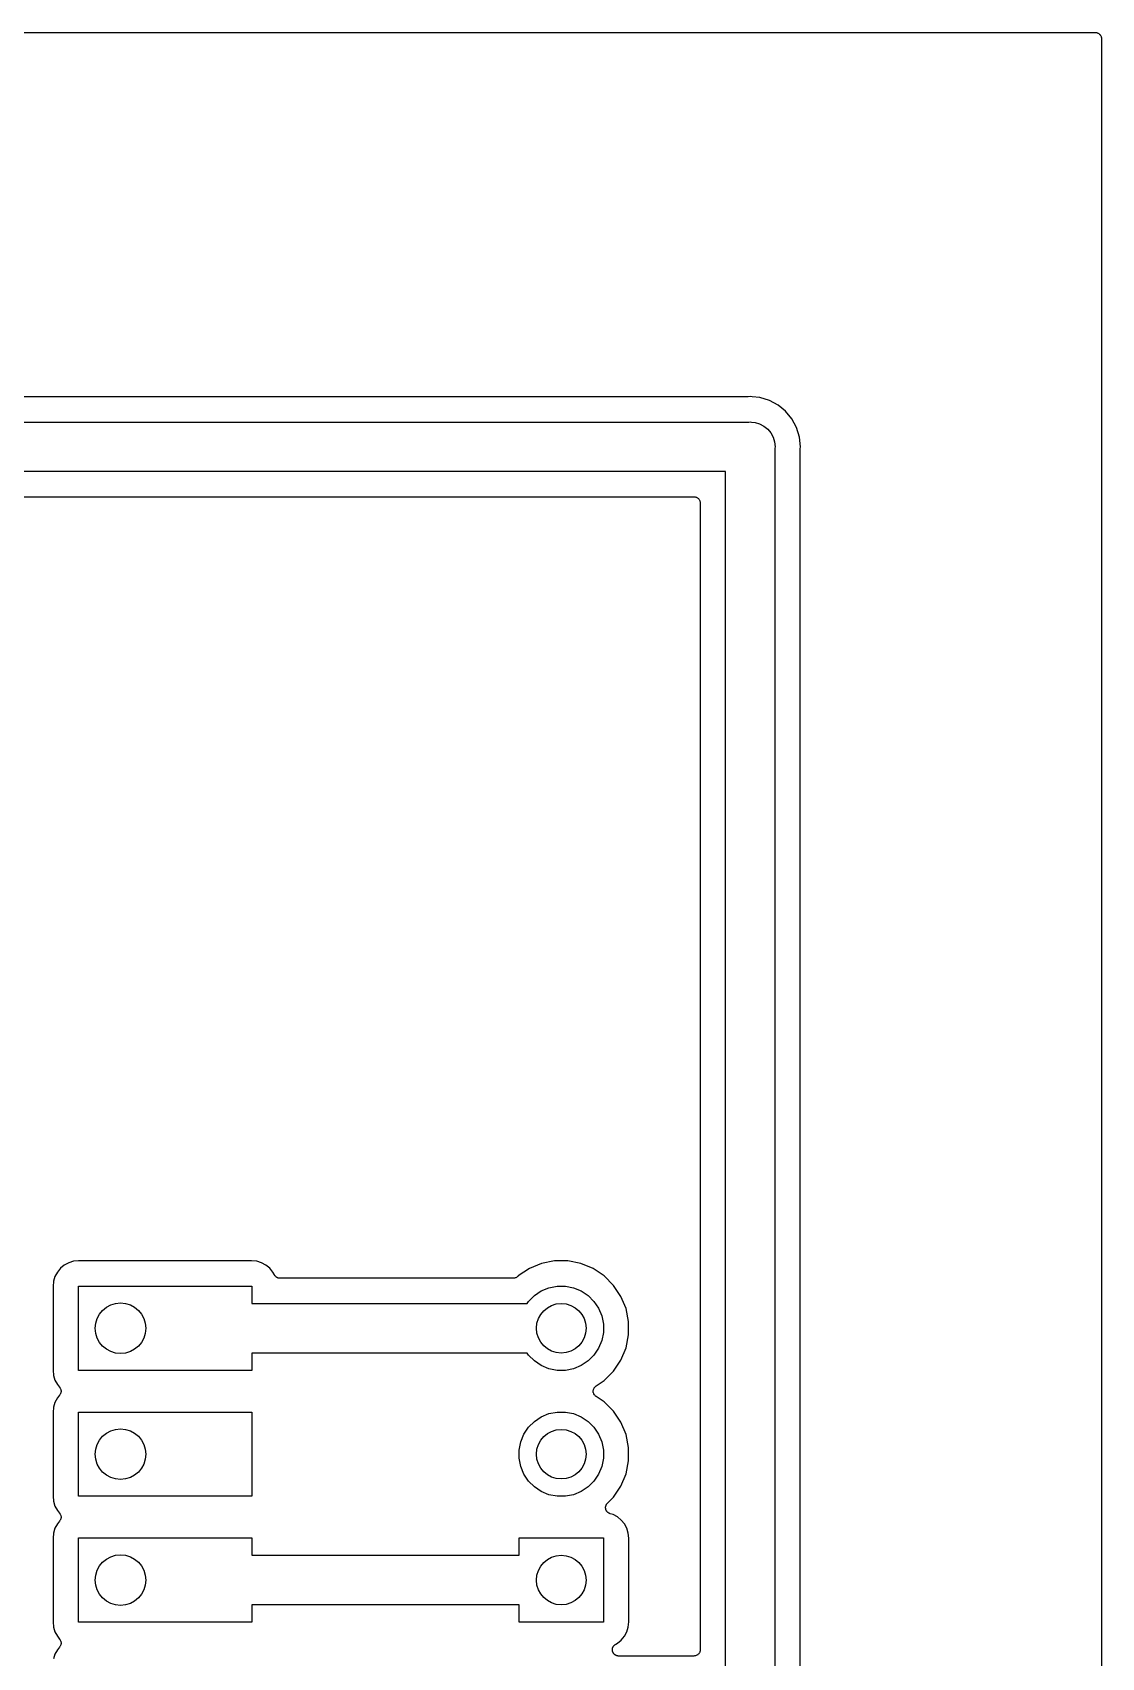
# Model space of a CAD drawing. Extents: x 191 to 259.8, y -137.9 to -38.6.
# Drawn here: x 238.25 to 259.82, y -71.41 to -38.63 of the extents above; entities that cross this region are included whole.
import ezdxf

# ---------------------------------------------------------------- set-up
doc = ezdxf.new("R2010")
doc.units = 0
doc.layers.add('BLACK', color=7, linetype='CONTINUOUS')

msp = doc.modelspace()

# ---------------------------------------------------------------- linework, layer by layer
at = {"layer": 'BLACK', "linetype": 'CONTINUOUS'}
for p, q in [((191.16, -38.633), (259.69, -38.633)), ((259.69, -38.633), (259.691, -38.633)), ((259.691, -38.633), (259.691, -38.633)), ((259.691, -38.633), (259.691, -38.633)), ((259.691, -38.633), (259.692, -38.633)), ((259.692, -38.633), (259.704, -38.6343)), ((259.704, -38.6343), (259.716, -38.6356)), ((259.716, -38.6356), (259.716, -38.6357)), ((259.716, -38.6357), (259.716, -38.6358)), ((259.716, -38.6358), (259.728, -38.6394)), ((259.728, -38.6394), (259.739, -38.6429)), ((259.739, -38.6429), (259.74, -38.6431)), ((259.74, -38.6431), (259.74, -38.6433)), ((259.74, -38.6433), (259.75, -38.649)), ((259.75, -38.649), (259.761, -38.6547)), ((259.761, -38.6547), (259.761, -38.655)), ((259.761, -38.655), (259.762, -38.6552)), ((259.762, -38.6552), (259.771, -38.6629)), ((259.771, -38.6629), (259.78, -38.6705)), ((259.78, -38.6705), (259.78, -38.6709)), ((259.78, -38.6709), (259.781, -38.6711)), ((259.781, -38.6711), (259.788, -38.6805)), ((259.788, -38.6805), (259.796, -38.6897)), ((259.796, -38.6897), (259.796, -38.6901)), ((259.796, -38.6901), (259.796, -38.6905)), ((259.796, -38.6905), (259.802, -38.7011)), ((259.802, -38.7011), (259.807, -38.7116)), ((259.807, -38.7116), (259.808, -38.712)), ((259.808, -38.712), (259.808, -38.7124)), ((259.808, -38.7124), (259.811, -38.7239)), ((259.811, -38.7239), (259.815, -38.7353)), ((259.815, -38.7353), (259.815, -38.7358)), ((259.815, -38.7358), (259.815, -38.7362)), ((259.815, -38.7362), (259.816, -38.7481)), ((259.816, -38.7481), (259.817, -38.76)), ((259.817, -38.76), (259.817, -137.77)), ((252.674, -45.982), (223.576, -45.982)), ((252.68, -45.9815), (252.674, -45.982)), ((252.685, -45.9815), (252.68, -45.9815)), ((252.687, -45.9814), (252.685, -45.9815)), ((252.73, -45.9771), (252.687, -45.9814)), ((252.773, -45.9814), (252.73, -45.9771)), ((252.928, -45.9966), (252.773, -45.9814)), ((252.773, -45.9814), (252.773, -45.9814)), ((253.118, -46.0542), (252.928, -45.9966)), ((253.293, -46.1478), (253.118, -46.0542)), ((253.446, -46.2738), (253.293, -46.1478)), ((223.545, -46.49), (252.705, -46.49)), ((252.705, -46.49), (252.73, -46.4876)), ((252.73, -46.4876), (252.755, -46.49)), ((252.755, -46.49), (252.828, -46.4972)), ((252.828, -46.4972), (252.922, -46.5258)), ((252.922, -46.5258), (253.009, -46.5723)), ((253.572, -46.4273), (253.446, -46.2738)), ((253.666, -46.6024), (253.572, -46.4273)), ((253.009, -46.5723), (253.085, -46.6347)), ((253.085, -46.6347), (253.148, -46.7109)), ((253.148, -46.7109), (253.194, -46.7977)), ((253.194, -46.7977), (253.223, -46.892)), ((253.723, -46.7924), (253.666, -46.6024)), ((253.743, -46.99), (253.723, -46.7924)), ((253.223, -46.892), (253.232, -46.99)), ((253.232, -46.99), (253.23, -47.0146)), ((253.23, -47.0146), (253.23, -72.3654)), ((253.738, -47.044), (253.739, -47.0387)), ((253.738, -47.0458), (253.738, -47.044)), ((253.738, -72.3342), (253.738, -47.0458)), ((253.739, -47.0333), (253.743, -46.99)), ((253.739, -47.0387), (253.739, -47.0333)), ((252.23, -47.49), (224.02, -47.49)), ((252.23, -71.89), (252.23, -47.49)), ((224.655, -47.998), (251.595, -47.998)), ((251.595, -47.998), (251.596, -47.998)), ((251.596, -47.998), (251.596, -47.998)), ((251.596, -47.998), (251.596, -47.998)), ((251.596, -47.998), (251.597, -47.998)), ((251.597, -47.998), (251.609, -47.9993)), ((251.609, -47.9993), (251.621, -48.0006)), ((251.621, -48.0006), (251.621, -48.0007)), ((251.621, -48.0007), (251.621, -48.0008)), ((251.621, -48.0008), (251.633, -48.0044)), ((251.633, -48.0044), (251.644, -48.0079)), ((251.644, -48.0079), (251.645, -48.0081)), ((251.645, -48.0081), (251.645, -48.0083)), ((251.645, -48.0083), (251.655, -48.014)), ((251.655, -48.014), (251.666, -48.0197)), ((251.666, -48.0197), (251.666, -48.02)), ((251.666, -48.02), (251.667, -48.0202)), ((251.667, -48.0202), (251.676, -48.0279)), ((251.676, -48.0279), (251.685, -48.0355)), ((251.685, -48.0355), (251.685, -48.0359)), ((251.685, -48.0359), (251.686, -48.0361)), ((251.686, -48.0361), (251.693, -48.0455)), ((251.693, -48.0455), (251.701, -48.0547)), ((251.701, -48.0547), (251.701, -48.0551)), ((251.701, -48.0551), (251.701, -48.0555)), ((251.701, -48.0555), (251.707, -48.0661)), ((251.707, -48.0661), (251.712, -48.0766)), ((251.712, -48.0766), (251.713, -48.077)), ((251.713, -48.077), (251.713, -48.0774)), ((251.713, -48.0774), (251.716, -48.0889)), ((251.716, -48.0889), (251.72, -48.1003)), ((251.72, -48.1003), (251.72, -48.1008)), ((251.72, -48.1008), (251.72, -48.1012)), ((251.72, -48.1012), (251.721, -48.1131)), ((251.721, -48.1131), (251.722, -48.125)), ((251.722, -48.125), (251.722, -71.255)), ((238.819, -63.5591), (238.756, -63.6364)), ((238.896, -63.4956), (238.819, -63.5591)), ((238.985, -63.4484), (238.896, -63.4956)), ((239.08, -63.4194), (238.985, -63.4484)), ((239.186, -63.4089), (239.08, -63.4194)), ((242.674, -63.4089), (239.186, -63.4089)), ((242.78, -63.4193), (242.674, -63.4089)), ((242.875, -63.4484), (242.78, -63.4193)), ((242.964, -63.4956), (242.875, -63.4484)), ((243.041, -63.5591), (242.964, -63.4956)), ((243.104, -63.6364), (243.041, -63.5591)), ((248.277, -63.5666), (248.054, -63.7152)), ((248.524, -63.4642), (248.277, -63.5666)), ((248.786, -63.412), (248.524, -63.4642)), ((249.054, -63.412), (248.786, -63.412)), ((249.316, -63.4642), (249.054, -63.412)), ((249.563, -63.5666), (249.316, -63.4642)), ((249.786, -63.7152), (249.563, -63.5666)), ((238.679, -63.8204), (238.669, -63.9262)), ((238.708, -63.7247), (238.679, -63.8204)), ((238.756, -63.6364), (238.708, -63.7247)), ((243.136, -63.6949), (243.104, -63.6364)), ((243.139, -63.6995), (243.136, -63.6949)), ((243.141, -63.7045), (243.139, -63.6995)), ((243.146, -63.7098), (243.141, -63.7045)), ((243.149, -63.7155), (243.146, -63.7098)), ((243.153, -63.7195), (243.149, -63.7155)), ((243.157, -63.7239), (243.153, -63.7195)), ((243.162, -63.7282), (243.157, -63.7239)), ((243.167, -63.733), (243.162, -63.7282)), ((243.172, -63.7362), (243.167, -63.733)), ((243.176, -63.7398), (243.172, -63.7362)), ((243.182, -63.7431), (243.176, -63.7398)), ((243.188, -63.7468), (243.182, -63.7431)), ((243.193, -63.749), (243.188, -63.7468)), ((243.198, -63.7517), (243.193, -63.749)), ((243.204, -63.7538), (243.198, -63.7517)), ((243.21, -63.7564), (243.204, -63.7538)), ((243.216, -63.7575), (243.21, -63.7564)), ((243.221, -63.7592), (243.216, -63.7575)), ((243.228, -63.76), (243.221, -63.7592)), ((243.235, -63.7613), (243.228, -63.76)), ((243.24, -63.7614), (243.235, -63.7613)), ((243.246, -63.762), (243.24, -63.7614)), ((243.248, -63.762), (243.246, -63.762)), ((247.955, -63.762), (243.248, -63.762)), ((247.967, -63.7609), (247.955, -63.762)), ((247.978, -63.7598), (247.967, -63.7609)), ((247.979, -63.7596), (247.978, -63.7598)), ((247.98, -63.7596), (247.979, -63.7596)), ((247.991, -63.7562), (247.98, -63.7596)), ((248.002, -63.7529), (247.991, -63.7562)), ((248.003, -63.7526), (248.002, -63.7529)), ((248.014, -63.7469), (248.003, -63.7524)), ((248.003, -63.7524), (248.003, -63.7526)), ((248.024, -63.7415), (248.014, -63.7469)), ((248.025, -63.7411), (248.024, -63.7415)), ((248.034, -63.7334), (248.025, -63.7408)), ((248.025, -63.7408), (248.025, -63.7411)), ((248.043, -63.726), (248.034, -63.7334)), ((248.044, -63.7251), (248.043, -63.726)), ((248.045, -63.7248), (248.044, -63.7251)), ((248.044, -63.7251), (248.044, -63.7251)), ((248.044, -63.7251), (248.044, -63.7251)), ((248.054, -63.7152), (248.045, -63.7248)), ((249.975, -63.9043), (249.786, -63.7152)), ((250.123, -64.1267), (249.975, -63.9043)), ((238.669, -63.9262), (238.669, -65.6138)), ((239.18, -63.92), (242.68, -63.92)), ((239.18, -65.62), (239.18, -63.92)), ((242.68, -63.92), (242.68, -64.27)), ((248.232, -64.27), (248.26, -64.2282)), ((248.26, -64.2282), (248.378, -64.1098)), ((248.378, -64.1098), (248.517, -64.0167)), ((248.517, -64.0167), (248.672, -63.9527)), ((248.672, -63.9527), (248.836, -63.92)), ((248.836, -63.92), (249.004, -63.92)), ((249.004, -63.92), (249.168, -63.9527)), ((249.168, -63.9527), (249.323, -64.0167)), ((249.323, -64.0167), (249.462, -64.1098)), ((249.462, -64.1098), (249.58, -64.2282)), ((249.58, -64.2282), (249.673, -64.3674)), ((250.226, -64.3739), (250.123, -64.1267)), ((242.68, -64.27), (248.232, -64.27)), ((249.673, -64.3674), (249.737, -64.5221)), ((249.737, -64.5221), (249.77, -64.6863)), ((250.278, -64.6363), (250.226, -64.3739)), ((249.77, -64.8537), (249.737, -65.0179)), ((249.77, -64.6863), (249.77, -64.8537)), ((250.278, -64.9038), (250.278, -64.6363)), ((249.673, -65.1726), (249.58, -65.3118)), ((249.737, -65.0179), (249.673, -65.1726)), ((250.123, -65.4133), (250.226, -65.1661)), ((250.226, -65.1661), (250.278, -64.9038)), ((248.232, -65.27), (242.68, -65.27)), ((242.68, -65.27), (242.68, -65.62)), ((248.26, -65.3118), (248.232, -65.27)), ((248.378, -65.4302), (248.26, -65.3118)), ((248.517, -65.5233), (248.378, -65.4302)), ((248.672, -65.5873), (248.517, -65.5233)), ((249.323, -65.5233), (249.168, -65.5873)), ((249.462, -65.4302), (249.323, -65.5233)), ((249.58, -65.3118), (249.462, -65.4302)), ((249.975, -65.6357), (250.123, -65.4133)), ((238.669, -65.6138), (238.679, -65.7196)), ((238.679, -65.7196), (238.708, -65.8153)), ((238.708, -65.8153), (238.756, -65.9036)), ((242.68, -65.62), (239.18, -65.62)), ((248.836, -65.62), (248.672, -65.5873)), ((249.004, -65.62), (248.836, -65.62)), ((249.168, -65.5873), (249.004, -65.62)), ((249.622, -65.9344), (249.786, -65.8248)), ((249.786, -65.8248), (249.975, -65.6357)), ((238.756, -66.1764), (238.708, -66.2647)), ((238.756, -65.9036), (238.801, -65.9594)), ((238.801, -66.1206), (238.756, -66.1764)), ((238.801, -65.9594), (238.802, -65.96)), ((238.808, -66.1106), (238.801, -66.1206)), ((238.802, -65.96), (238.802, -65.96)), ((238.802, -65.96), (238.802, -65.9601)), ((238.802, -65.9601), (238.803, -65.9608)), ((238.803, -65.9608), (238.809, -65.9709)), ((238.815, -66.1008), (238.808, -66.1106)), ((238.809, -65.9709), (238.816, -65.9807)), ((238.82, -66.089), (238.815, -66.1)), ((238.815, -66.1), (238.815, -66.1004)), ((238.815, -66.1004), (238.815, -66.1008)), ((238.816, -65.9807), (238.816, -65.9812)), ((238.816, -65.9812), (238.816, -65.9816)), ((238.816, -65.9816), (238.82, -65.9927)), ((238.82, -65.9927), (238.825, -66.0037)), ((238.824, -66.078), (238.82, -66.089)), ((238.825, -66.0771), (238.824, -66.0775)), ((238.824, -66.0775), (238.824, -66.078)), ((238.825, -66.0037), (238.825, -66.0042)), ((238.825, -66.0042), (238.825, -66.0046)), ((238.825, -66.0046), (238.827, -66.0163)), ((238.827, -66.0654), (238.825, -66.0771)), ((238.827, -66.0163), (238.83, -66.028)), ((238.829, -66.0538), (238.827, -66.0654)), ((238.83, -66.0528), (238.829, -66.0533)), ((238.829, -66.0533), (238.829, -66.0538)), ((238.83, -66.028), (238.83, -66.0285)), ((238.83, -66.0285), (238.83, -66.029)), ((238.83, -66.029), (238.83, -66.0408)), ((238.83, -66.0408), (238.83, -66.0528)), ((249.565, -66.0388), (249.567, -66.0269)), ((249.565, -66.0391), (249.565, -66.0388)), ((249.565, -66.0394), (249.565, -66.0391)), ((249.566, -66.0516), (249.565, -66.0394)), ((249.567, -66.0635), (249.566, -66.0516)), ((249.567, -66.0269), (249.568, -66.0148)), ((249.568, -66.0638), (249.567, -66.0635)), ((249.568, -66.0141), (249.571, -66.0027)), ((249.568, -66.0145), (249.568, -66.0141)), ((249.568, -66.0148), (249.568, -66.0145)), ((249.568, -66.0641), (249.568, -66.0638)), ((249.571, -66.0758), (249.568, -66.0641)), ((249.571, -66.0027), (249.575, -65.9911)), ((249.574, -66.0873), (249.571, -66.0758)), ((249.575, -66.0876), (249.574, -66.0873)), ((249.575, -65.9905), (249.581, -65.9799)), ((249.575, -65.9908), (249.575, -65.9905)), ((249.575, -65.9911), (249.575, -65.9908)), ((249.575, -66.0879), (249.575, -66.0876)), ((249.58, -66.0986), (249.575, -66.0879)), ((249.586, -66.1093), (249.58, -66.0986)), ((249.581, -65.9799), (249.587, -65.9693)), ((249.586, -66.1095), (249.586, -66.1093)), ((249.586, -66.1098), (249.586, -66.1095)), ((249.594, -66.1191), (249.586, -66.1098)), ((249.587, -65.9687), (249.595, -65.9594)), ((249.587, -65.969), (249.587, -65.9687)), ((249.587, -65.9693), (249.587, -65.969)), ((249.601, -66.1286), (249.594, -66.1191)), ((249.595, -65.9594), (249.603, -65.9501)), ((249.602, -66.1288), (249.601, -66.1286)), ((249.602, -66.1291), (249.602, -66.1288)), ((249.611, -66.1367), (249.602, -66.1291)), ((249.603, -65.9496), (249.612, -65.942)), ((249.603, -65.9499), (249.603, -65.9496)), ((249.603, -65.9501), (249.603, -65.9499)), ((249.62, -66.1446), (249.611, -66.1367)), ((249.612, -65.942), (249.622, -65.9344)), ((249.621, -66.145), (249.62, -66.1446)), ((249.622, -66.1456), (249.621, -66.145)), ((249.621, -66.145), (249.621, -66.145)), ((249.621, -66.145), (249.621, -66.145)), ((249.786, -66.2552), (249.622, -66.1456)), ((238.679, -66.3604), (238.669, -66.4662)), ((238.669, -66.4662), (238.669, -68.1538)), ((238.708, -66.2647), (238.679, -66.3604)), ((239.18, -66.46), (242.68, -66.46)), ((239.18, -68.16), (239.18, -66.46)), ((242.68, -66.46), (242.68, -68.16)), ((248.517, -66.5567), (248.672, -66.4927)), ((248.672, -66.4927), (248.836, -66.46)), ((248.836, -66.46), (249.004, -66.46)), ((249.004, -66.46), (249.168, -66.4927)), ((249.168, -66.4927), (249.323, -66.5567)), ((249.975, -66.4443), (249.786, -66.2552)), ((250.123, -66.6667), (249.975, -66.4443)), ((248.167, -66.9074), (248.26, -66.7682)), ((248.26, -66.7682), (248.378, -66.6498)), ((248.378, -66.6498), (248.517, -66.5567)), ((249.323, -66.5567), (249.462, -66.6498)), ((249.462, -66.6498), (249.58, -66.7682)), ((249.58, -66.7682), (249.673, -66.9074)), ((250.226, -66.9139), (250.123, -66.6667)), ((248.07, -67.2263), (248.103, -67.0621)), ((248.103, -67.0621), (248.167, -66.9074)), ((249.673, -66.9074), (249.737, -67.0621)), ((249.737, -67.0621), (249.77, -67.2263)), ((250.278, -67.1762), (250.226, -66.9139)), ((250.278, -67.4437), (250.278, -67.1762)), ((248.07, -67.3937), (248.07, -67.2263)), ((248.103, -67.5579), (248.07, -67.3937)), ((249.77, -67.3937), (249.737, -67.5579)), ((249.77, -67.2263), (249.77, -67.3937)), ((250.226, -67.7061), (250.278, -67.4437)), ((248.167, -67.7126), (248.103, -67.5579)), ((248.26, -67.8518), (248.167, -67.7126)), ((249.673, -67.7126), (249.58, -67.8518)), ((249.737, -67.5579), (249.673, -67.7126)), ((250.123, -67.9533), (250.226, -67.7061)), ((238.669, -68.1538), (238.679, -68.2596)), ((242.68, -68.16), (239.18, -68.16)), ((248.378, -67.9702), (248.26, -67.8518)), ((248.517, -68.0633), (248.378, -67.9702)), ((248.672, -68.1273), (248.517, -68.0633)), ((248.836, -68.16), (248.672, -68.1273)), ((249.004, -68.16), (248.836, -68.16)), ((249.168, -68.1273), (249.004, -68.16)), ((249.323, -68.0633), (249.168, -68.1273)), ((249.462, -67.9702), (249.323, -68.0633)), ((249.58, -67.8518), (249.462, -67.9702)), ((249.852, -68.2987), (249.975, -68.1757)), ((249.975, -68.1757), (250.123, -67.9533)), ((238.679, -68.2596), (238.708, -68.3553)), ((238.708, -68.3553), (238.756, -68.4436)), ((238.756, -68.4436), (238.801, -68.4994)), ((238.801, -68.4994), (238.802, -68.5)), ((238.802, -68.5), (238.802, -68.5)), ((238.802, -68.5), (238.802, -68.5001)), ((238.802, -68.5001), (238.803, -68.5008)), ((238.803, -68.5008), (238.809, -68.5109)), ((249.815, -68.375), (249.817, -68.3693)), ((249.815, -68.3816), (249.815, -68.375)), ((249.815, -68.388), (249.815, -68.3816)), ((249.815, -68.3939), (249.815, -68.388)), ((249.815, -68.3998), (249.815, -68.3939)), ((249.816, -68.4062), (249.815, -68.3998)), ((249.817, -68.4127), (249.816, -68.4062)), ((249.817, -68.3634), (249.819, -68.3571)), ((249.817, -68.3693), (249.817, -68.3634)), ((249.819, -68.4184), (249.817, -68.4127)), ((249.819, -68.3571), (249.82, -68.3508)), ((249.82, -68.4242), (249.819, -68.4184)), ((249.82, -68.3508), (249.823, -68.3453)), ((249.822, -68.4302), (249.82, -68.4242)), ((249.824, -68.4365), (249.822, -68.4302)), ((249.823, -68.3453), (249.824, -68.3397)), ((249.824, -68.3397), (249.827, -68.3339)), ((249.827, -68.4417), (249.824, -68.4365)), ((249.827, -68.3339), (249.83, -68.3279)), ((249.829, -68.4472), (249.827, -68.4417)), ((249.833, -68.4526), (249.829, -68.4472)), ((249.83, -68.3279), (249.833, -68.323)), ((249.833, -68.323), (249.836, -68.3178)), ((249.836, -68.4584), (249.833, -68.4526)), ((249.836, -68.3178), (249.84, -68.3128)), ((249.839, -68.463), (249.836, -68.4584)), ((249.843, -68.4679), (249.839, -68.463)), ((249.84, -68.3128), (249.844, -68.3074)), ((249.847, -68.4726), (249.843, -68.4679)), ((249.844, -68.3074), (249.848, -68.3033)), ((249.851, -68.4777), (249.847, -68.4726)), ((249.848, -68.3033), (249.852, -68.2987)), ((249.856, -68.4814), (249.851, -68.4777)), ((249.86, -68.4857), (249.856, -68.4814)), ((249.865, -68.4894), (249.86, -68.4857)), ((249.87, -68.4935), (249.865, -68.4894)), ((249.875, -68.4964), (249.87, -68.4935)), ((249.88, -68.4997), (249.875, -68.4964)), ((249.886, -68.5023), (249.88, -68.4997)), ((249.892, -68.5054), (249.886, -68.5023)), ((249.898, -68.5072), (249.892, -68.5054)), ((238.708, -68.8047), (238.679, -68.9004)), ((238.756, -68.7164), (238.708, -68.8047)), ((238.801, -68.6606), (238.756, -68.7164)), ((238.808, -68.6506), (238.801, -68.6606)), ((238.815, -68.6408), (238.808, -68.6506)), ((238.809, -68.5109), (238.816, -68.5207)), ((238.82, -68.629), (238.815, -68.64)), ((238.815, -68.64), (238.815, -68.6404)), ((238.815, -68.6404), (238.815, -68.6408)), ((238.816, -68.5207), (238.816, -68.5212)), ((238.816, -68.5212), (238.816, -68.5216)), ((238.816, -68.5216), (238.82, -68.5327)), ((238.82, -68.5327), (238.825, -68.5437)), ((238.824, -68.618), (238.82, -68.629)), ((238.825, -68.6171), (238.824, -68.6175)), ((238.824, -68.6175), (238.824, -68.618)), ((238.825, -68.5437), (238.825, -68.5442)), ((238.825, -68.5442), (238.825, -68.5446)), ((238.825, -68.5446), (238.827, -68.5563)), ((238.827, -68.6054), (238.825, -68.6171)), ((238.827, -68.5563), (238.83, -68.568)), ((238.829, -68.5938), (238.827, -68.6054)), ((238.83, -68.5928), (238.829, -68.5933)), ((238.829, -68.5933), (238.829, -68.5938)), ((238.83, -68.568), (238.83, -68.5685)), ((238.83, -68.5685), (238.83, -68.569)), ((238.83, -68.569), (238.83, -68.5808)), ((238.83, -68.5808), (238.83, -68.5928)), ((249.903, -68.5095), (249.898, -68.5072)), ((249.905, -68.51), (249.903, -68.5095)), ((249.965, -68.5284), (249.905, -68.51)), ((250.054, -68.5756), (249.965, -68.5284)), ((250.131, -68.6391), (250.054, -68.5756)), ((250.194, -68.7164), (250.131, -68.6391)), ((250.242, -68.8047), (250.194, -68.7164)), ((250.271, -68.9004), (250.242, -68.8047)), ((238.679, -68.9004), (238.669, -69.0062)), ((238.669, -69.0062), (238.669, -70.6938)), ((239.18, -70.7), (239.18, -69)), ((239.18, -69), (242.68, -69)), ((242.68, -69), (242.68, -69.35)), ((248.07, -69.35), (248.07, -69)), ((248.07, -69), (249.77, -69)), ((249.77, -69), (249.77, -70.7)), ((250.281, -69.0062), (250.271, -68.9004)), ((250.281, -70.6938), (250.281, -69.0062)), ((242.68, -69.35), (248.07, -69.35)), ((248.07, -70.35), (242.68, -70.35)), ((242.68, -70.35), (242.68, -70.7)), ((248.07, -70.7), (248.07, -70.35)), ((238.669, -70.6938), (238.679, -70.7996)), ((238.679, -70.7996), (238.708, -70.8953)), ((242.68, -70.7), (239.18, -70.7)), ((249.77, -70.7), (248.07, -70.7)), ((250.242, -70.8953), (250.271, -70.7996)), ((250.271, -70.7996), (250.281, -70.6938)), ((238.708, -70.8953), (238.756, -70.9836)), ((238.756, -70.9836), (238.801, -71.0394)), ((238.801, -71.0394), (238.802, -71.04)), ((238.802, -71.04), (238.802, -71.04)), ((238.802, -71.04), (238.802, -71.0401)), ((238.802, -71.0401), (238.803, -71.0408)), ((238.803, -71.0408), (238.809, -71.0509)), ((238.809, -71.0509), (238.816, -71.0607)), ((238.816, -71.0607), (238.816, -71.0612)), ((238.816, -71.0612), (238.816, -71.0616)), ((238.816, -71.0616), (238.82, -71.0727)), ((238.82, -71.0727), (238.825, -71.0837)), ((238.825, -71.0837), (238.825, -71.0842)), ((238.825, -71.0842), (238.825, -71.0846)), ((238.825, -71.0846), (238.827, -71.0963)), ((238.827, -71.0963), (238.83, -71.108)), ((238.83, -71.108), (238.83, -71.1085)), ((238.83, -71.1085), (238.83, -71.109)), ((238.83, -71.109), (238.83, -71.1208)), ((238.83, -71.1208), (238.83, -71.1328)), ((250.019, -71.143), (250.054, -71.1244)), ((250.054, -71.1244), (250.131, -71.0609)), ((250.131, -71.0609), (250.194, -70.9836)), ((250.194, -70.9836), (250.242, -70.8953)), ((238.708, -71.3447), (238.679, -71.4404)), ((238.756, -71.2564), (238.708, -71.3447)), ((238.801, -71.2006), (238.756, -71.2564)), ((238.808, -71.1906), (238.801, -71.2006)), ((238.815, -71.1808), (238.808, -71.1906)), ((238.82, -71.169), (238.815, -71.18)), ((238.815, -71.18), (238.815, -71.1804)), ((238.815, -71.1804), (238.815, -71.1808)), ((238.824, -71.158), (238.82, -71.169)), ((238.825, -71.1571), (238.824, -71.1575)), ((238.824, -71.1575), (238.824, -71.158)), ((238.827, -71.1454), (238.825, -71.1571)), ((238.829, -71.1338), (238.827, -71.1454)), ((238.83, -71.1328), (238.829, -71.1333)), ((238.829, -71.1333), (238.829, -71.1338)), ((249.952, -71.242), (249.954, -71.2358)), ((249.952, -71.2481), (249.952, -71.242)), ((249.952, -71.2541), (249.952, -71.2481)), ((249.952, -71.2604), (249.952, -71.2541)), ((249.952, -71.2668), (249.952, -71.2604)), ((249.953, -71.2728), (249.952, -71.2668)), ((249.954, -71.2788), (249.953, -71.2728)), ((249.954, -71.2295), (249.956, -71.2237)), ((249.954, -71.2358), (249.954, -71.2295)), ((249.956, -71.2849), (249.954, -71.2788)), ((249.956, -71.2237), (249.957, -71.2177)), ((249.957, -71.2911), (249.956, -71.2849)), ((249.957, -71.2177), (249.96, -71.2119)), ((249.959, -71.2968), (249.957, -71.2911)), ((249.961, -71.3026), (249.959, -71.2968)), ((249.96, -71.2119), (249.962, -71.2058)), ((249.964, -71.3082), (249.961, -71.3026)), ((249.962, -71.2058), (249.965, -71.2004)), ((249.966, -71.3141), (249.964, -71.3082)), ((249.965, -71.2004), (249.967, -71.1948)), ((249.97, -71.3192), (249.966, -71.3141)), ((249.967, -71.1948), (249.97, -71.1896)), ((249.97, -71.1896), (249.973, -71.184)), ((249.972, -71.3245), (249.97, -71.3192)), ((249.976, -71.3295), (249.972, -71.3245)), ((249.973, -71.184), (249.977, -71.1793)), ((249.98, -71.3348), (249.976, -71.3295)), ((249.977, -71.1793), (249.981, -71.1743)), ((249.984, -71.3391), (249.98, -71.3348)), ((249.981, -71.1743), (249.985, -71.1698)), ((249.988, -71.3439), (249.984, -71.3391)), ((249.985, -71.1698), (249.989, -71.1649)), ((249.993, -71.3479), (249.988, -71.3439)), ((249.989, -71.1649), (249.994, -71.161)), ((249.997, -71.3525), (249.993, -71.3479)), ((249.994, -71.161), (249.998, -71.1568)), ((250.002, -71.3559), (249.997, -71.3525)), ((249.998, -71.1568), (250.004, -71.1532)), ((250.007, -71.3598), (250.002, -71.3559)), ((250.004, -71.1532), (250.008, -71.1492)), ((250.013, -71.3628), (250.007, -71.3598)), ((250.008, -71.1492), (250.014, -71.1464)), ((250.018, -71.3664), (250.013, -71.3628)), ((250.014, -71.1464), (250.019, -71.143)), ((250.023, -71.3688), (250.018, -71.3664)), ((250.029, -71.3717), (250.023, -71.3688)), ((250.035, -71.3736), (250.029, -71.3717)), ((250.041, -71.3761), (250.035, -71.3736)), ((250.047, -71.3774), (250.041, -71.3761)), ((250.052, -71.3792), (250.047, -71.3774)), ((250.059, -71.3799), (250.052, -71.3792)), ((250.065, -71.3812), (250.059, -71.3799)), ((250.071, -71.3813), (250.065, -71.3812)), ((250.077, -71.382), (250.071, -71.3813)), ((250.079, -71.382), (250.077, -71.382)), ((251.595, -71.382), (250.079, -71.382)), ((251.607, -71.3808), (251.595, -71.382)), ((251.619, -71.3798), (251.607, -71.3808)), ((251.62, -71.3796), (251.619, -71.3796)), ((251.619, -71.3796), (251.619, -71.3798)), ((251.631, -71.3761), (251.62, -71.3796)), ((251.643, -71.3728), (251.631, -71.3761)), ((251.654, -71.3668), (251.643, -71.3724)), ((251.643, -71.3724), (251.643, -71.3725)), ((251.643, -71.3725), (251.643, -71.3728)), ((251.665, -71.3613), (251.654, -71.3668)), ((251.675, -71.3532), (251.665, -71.3608)), ((251.665, -71.3608), (251.665, -71.361)), ((251.665, -71.361), (251.665, -71.3613)), ((251.684, -71.3457), (251.675, -71.3532)), ((251.692, -71.3359), (251.684, -71.3451)), ((251.684, -71.3451), (251.684, -71.3454)), ((251.684, -71.3454), (251.684, -71.3457)), ((251.7, -71.3268), (251.692, -71.3359)), ((251.706, -71.3155), (251.7, -71.326)), ((251.7, -71.326), (251.7, -71.3264)), ((251.7, -71.3264), (251.7, -71.3268)), ((251.712, -71.305), (251.706, -71.3155)), ((251.716, -71.2928), (251.712, -71.3042)), ((251.712, -71.3042), (251.712, -71.3046)), ((251.712, -71.3046), (251.712, -71.305)), ((251.719, -71.2814), (251.716, -71.2928)), ((251.721, -71.2687), (251.719, -71.2805)), ((251.719, -71.2805), (251.719, -71.281)), ((251.719, -71.281), (251.719, -71.2814)), ((251.722, -71.2568), (251.721, -71.2687)), ((251.722, -71.255), (251.722, -71.2559)), ((251.722, -71.2559), (251.722, -71.2559)), ((251.722, -71.2559), (251.722, -71.2559)), ((251.722, -71.2559), (251.722, -71.2568))]:
    msp.add_line(p, q, dxfattribs=at)
at = {"layer": 'BLACK'}
for centre, radius in [((240.03, -64.77), 0.51), ((248.92, -64.77), 0.5), ((240.03, -67.31), 0.51), ((248.92, -67.31), 0.5), ((240.03, -69.85), 0.51), ((248.92, -69.85), 0.5)]:
    msp.add_circle(centre, radius, dxfattribs=at)

doc.saveas('drawing.dxf')
